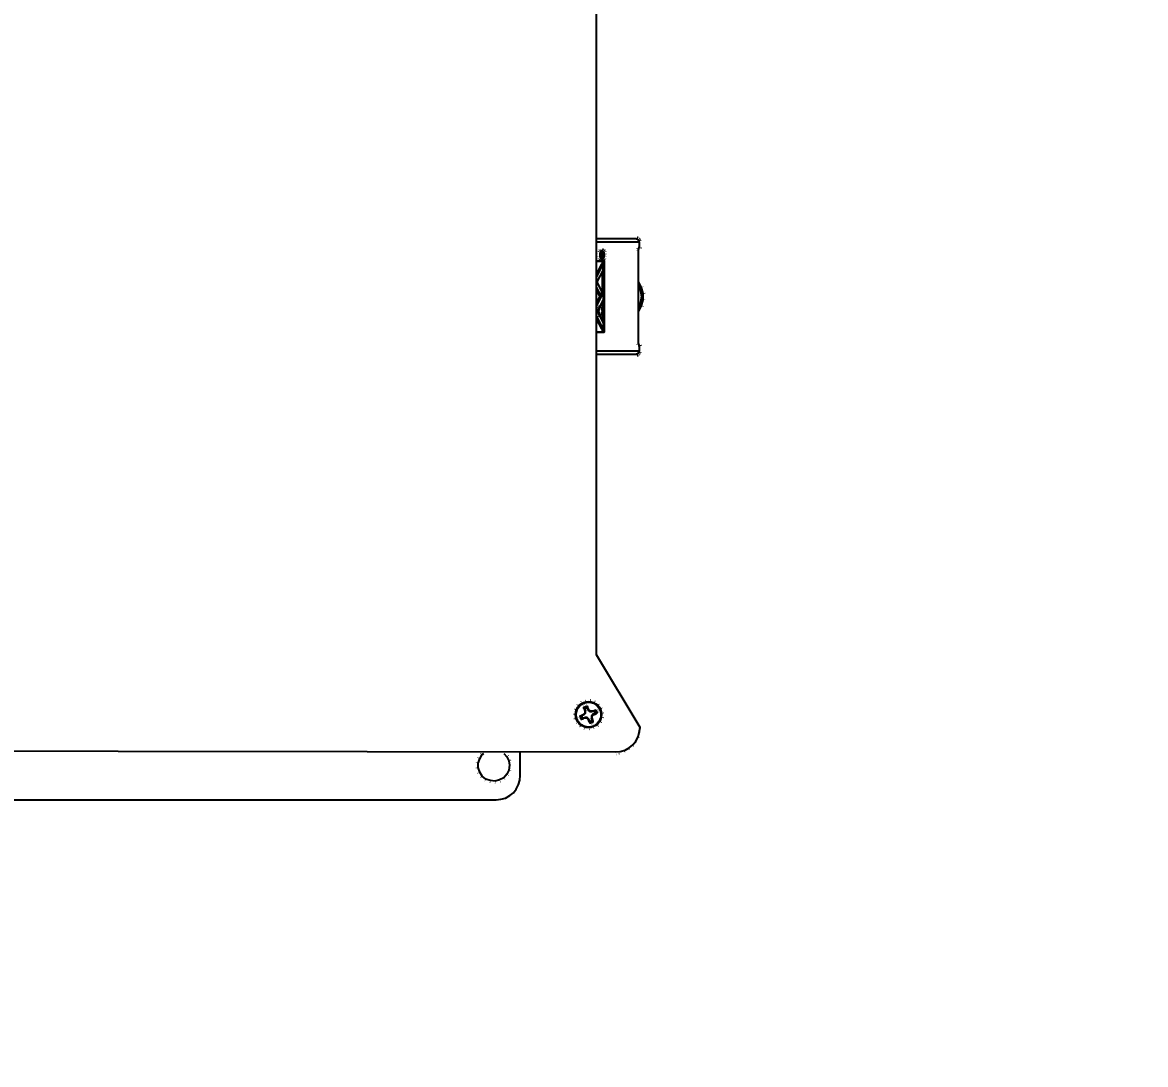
# Model space of a CAD drawing. Header units: feet. Extents: x -159 to 1687, y -48 to 1556.
# Drawn here: x 530.95 to 544.54, y 806.84 to 819.44 of the extents above; entities that cross this region are included whole.
import ezdxf
from ezdxf import colors
from ezdxf.entities.mleader import LeaderData, LeaderLine
from ezdxf.math import Vec2, Vec3

# ---------------------------------------------------------------- set-up
doc = ezdxf.new("R2010")
doc.units = ezdxf.units.FT
doc.header["$MEASUREMENT"] = 0
for name, color, linetype in [('9417_1-3$0$M25-UNISTRUT', 94, 'Continuous'), ('G-ANNO-TEXT', 1, 'Continuous'), ('PDF_Geometry', 7, 'Continuous'), ('PDF_Solid Fills', 7, 'Continuous')]:
    doc.layers.add(name, color=color, linetype=linetype)
doc.styles.add('NEI-A', font='arial.ttf')

# ---------------------------------------------------------------- blocks, each defined once
blk = doc.blocks.new('SCADA EQPMT LID XLG')
at = {"layer": 'PDF_Geometry', "lineweight": 25}
for points in [[(0, 0.591), (9.028, 0.579), (9.082, 0.584), (9.141, 0.599), (9.19, 0.628), (9.234, 0.662), (9.273, 0.707), (9.298, 0.76), (9.312, 0.814), (9.322, 0.873), (8.795, 1.752), (8.795, 21.314)], [(9.276, 6.784), (8.795, 6.784)], [(8.795, 6.75), (9.31, 6.75), (9.31, 6.686), (9.305, 6.666), (9.3, 6.637), (9.305, 6.637), (9.305, 6.647), (9.305, 6.657), (9.305, 6.666), (9.31, 6.671)], [(9.305, 6.671), (9.31, 6.676), (9.31, 6.686), (9.31, 6.681), (9.31, 6.676)], [(9.31, 6.75), (9.31, 6.75)], [(9.31, 6.75), (9.31, 6.686)], [(9.31, 6.686), (9.31, 6.686)], [(8.874, 6.637), (8.849, 6.637), (8.844, 6.632), (8.839, 6.622), (8.834, 6.608), (8.834, 6.588), (8.834, 6.573), (8.839, 6.559), (8.844, 6.544), (8.849, 6.544), (8.874, 6.544)], [(8.864, 6.593), (8.854, 6.593)], [(8.859, 6.583), (8.864, 6.583), (8.864, 6.588), (8.864, 6.593), (8.864, 6.598), (8.864, 6.603), (8.869, 6.603), (8.869, 6.608), (8.859, 6.608), (8.883, 6.608)], [(8.859, 6.608), (8.859, 6.608)], [(8.864, 6.568), (8.859, 6.568)], [(8.864, 6.583), (8.864, 6.568), (8.883, 6.568), (8.883, 6.573), (8.874, 6.573), (8.874, 6.578), (8.883, 6.598), (8.883, 6.608), (8.874, 6.588), (8.864, 6.588), (8.864, 6.593), (8.864, 6.598), (8.869, 6.598), (8.874, 6.593), (8.874, 6.588), (8.874, 6.593), (8.874, 6.598), (8.874, 6.603), (8.869, 6.603), (8.869, 6.608), (8.864, 6.622)], [(8.874, 6.588), (8.874, 6.573), (8.864, 6.573), (8.864, 6.588)], [(8.864, 6.554), (8.864, 6.559), (8.869, 6.568)], [(9.3, 6.637), (9.3, 5.533)], [(9.305, 5.533), (9.305, 6.637)], [(8.795, 6.318), (8.874, 6.48), (8.854, 6.48), (8.795, 6.362)], [(8.864, 6.387), (8.864, 6.141), (8.805, 6.264), (8.874, 6.402), (8.874, 6.48)], [(8.864, 6.514), (8.864, 6.48)], [(9.305, 6.259), (9.335, 6.195), (9.354, 6.122), (9.354, 6.048), (9.335, 5.975), (9.305, 5.911)], [(8.795, 6.161), (8.824, 6.102), (8.844, 6.102), (8.795, 6.205)], [(8.795, 5.965), (8.874, 6.127), (8.874, 6.048), (8.805, 5.911), (8.805, 5.906)], [(8.844, 6.102), (8.864, 6.141)], [(8.874, 6.127), (8.859, 6.127)], [(8.864, 6.137), (8.864, 6.127)], [(9.305, 6.225), (9.32, 6.195), (9.34, 6.087), (9.32, 5.98), (9.305, 5.95)], [(8.839, 6.102), (8.795, 6.009)], [(8.864, 6.034), (8.864, 5.788)], [(8.795, 5.808), (8.854, 5.695), (8.874, 5.695), (8.795, 5.852)], [(8.805, 5.911), (8.874, 5.769), (8.874, 5.695)], [(8.844, 5.96), (8.829, 5.96)], [(8.829, 5.862), (8.844, 5.862)], [(8.864, 5.695), (8.864, 5.656)], [(9.305, 5.504), (9.31, 5.494), (9.31, 5.484), (9.31, 5.489), (9.31, 5.494), (9.31, 5.499), (9.305, 5.509), (9.305, 5.513), (9.305, 5.523), (9.305, 5.533), (9.3, 5.533), (9.305, 5.509), (9.31, 5.484), (9.31, 5.425), (8.795, 5.425)], [(9.31, 5.484), (9.31, 5.484)], [(9.31, 5.484), (9.31, 5.425)], [(8.795, 5.391), (9.276, 5.391)], [(9.31, 5.425), (9.31, 5.425)], [(8.664, 1.045), (8.664, 1.074), (8.659, 1.074), (8.654, 1.079), (8.654, 1.084), (8.654, 1.089), (8.649, 1.094), (8.649, 1.099), (8.644, 1.104), (8.644, 1.109), (8.644, 1.119), (8.649, 1.119), (8.654, 1.124), (8.659, 1.124), (8.664, 1.128), (8.669, 1.128), (8.674, 1.128), (8.679, 1.128), (8.684, 1.133)], [(8.644, 1.119), (8.649, 1.109), (8.654, 1.099), (8.664, 1.074)], [(8.684, 1.114), (8.679, 1.109), (8.674, 1.109), (8.669, 1.109), (8.664, 1.104), (8.659, 1.104), (8.654, 1.099)], [(8.713, 1.065), (8.693, 1.084), (8.703, 1.089), (8.698, 1.094), (8.698, 1.099), (8.693, 1.104), (8.693, 1.109), (8.689, 1.114), (8.689, 1.124), (8.684, 1.128), (8.684, 1.133), (8.684, 1.114), (8.693, 1.084)], [(8.718, 1.07), (8.718, 1.074), (8.713, 1.074), (8.713, 1.079), (8.708, 1.079), (8.708, 1.084), (8.703, 1.084), (8.703, 1.089)], [(8.595, 1.011), (8.6, 1.016), (8.605, 1.016), (8.615, 1.021), (8.62, 1.021), (8.625, 1.025), (8.63, 1.025), (8.635, 1.03), (8.639, 1.03), (8.644, 1.025), (8.664, 1.045), (8.659, 1.05), (8.659, 1.055), (8.659, 1.06), (8.659, 1.065), (8.659, 1.07), (8.659, 1.074)], [(8.644, 1.025), (8.615, 1.016), (8.595, 1.011), (8.6, 1.006), (8.6, 1.001), (8.6, 0.996), (8.6, 0.991), (8.605, 0.986), (8.605, 0.981), (8.61, 0.976), (8.61, 0.971)], [(8.684, 0.996), (8.654, 0.996), (8.654, 0.986), (8.649, 0.986), (8.644, 0.986), (8.639, 0.981), (8.635, 0.981), (8.63, 0.976), (8.625, 0.976), (8.62, 0.976), (8.61, 0.971), (8.62, 0.981), (8.63, 0.986), (8.654, 0.996)], [(8.615, 1.016), (8.62, 1.011), (8.62, 1.006), (8.62, 1.001), (8.625, 0.996), (8.625, 0.991), (8.625, 0.986), (8.63, 0.986)], [(8.659, 1.05), (8.654, 1.045), (8.649, 1.04), (8.644, 1.035), (8.644, 1.03), (8.639, 1.03)], [(8.718, 0.927), (8.713, 0.932), (8.713, 0.937), (8.708, 0.942), (8.708, 0.947), (8.703, 0.952), (8.703, 0.957), (8.698, 0.967), (8.698, 0.971), (8.703, 0.976), (8.684, 0.996), (8.679, 0.986), (8.674, 0.986), (8.669, 0.986), (8.664, 0.986), (8.659, 0.986), (8.654, 0.986)], [(8.679, 0.986), (8.684, 0.986), (8.684, 0.981), (8.689, 0.981), (8.689, 0.976), (8.693, 0.976), (8.698, 0.971)], [(8.743, 0.986), (8.743, 0.991), (8.743, 0.996), (8.743, 1.001), (8.743, 1.006), (8.743, 1.011), (8.733, 1.016), (8.733, 0.986), (8.743, 0.986), (8.743, 0.981), (8.743, 0.976), (8.747, 0.971), (8.747, 0.962), (8.752, 0.957), (8.752, 0.952), (8.752, 0.947), (8.757, 0.942), (8.752, 0.937), (8.747, 0.937), (8.743, 0.932), (8.738, 0.932), (8.733, 0.932), (8.728, 0.927), (8.723, 0.927), (8.718, 0.927), (8.713, 0.947), (8.703, 0.976)], [(8.743, 1.07), (8.738, 1.07), (8.733, 1.07), (8.728, 1.07), (8.723, 1.07), (8.718, 1.07), (8.713, 1.065), (8.743, 1.065), (8.743, 1.07), (8.747, 1.074), (8.752, 1.074), (8.757, 1.074), (8.767, 1.079), (8.772, 1.079), (8.777, 1.084), (8.782, 1.084), (8.787, 1.084), (8.792, 1.079), (8.792, 1.074), (8.796, 1.07), (8.796, 1.065), (8.796, 1.06), (8.801, 1.055), (8.801, 1.05), (8.801, 1.045)], [(8.713, 0.947), (8.718, 0.947), (8.723, 0.947), (8.728, 0.952), (8.733, 0.952), (8.738, 0.952), (8.743, 0.957)], [(8.733, 1.016), (8.752, 1.035), (8.757, 1.025), (8.762, 1.03), (8.772, 1.03), (8.777, 1.035), (8.782, 1.035), (8.787, 1.04), (8.792, 1.04), (8.796, 1.045), (8.801, 1.045), (8.782, 1.045), (8.752, 1.035)], [(8.757, 0.942), (8.747, 0.952), (8.743, 0.957), (8.733, 0.986)], [(8.787, 1.084), (8.777, 1.079), (8.772, 1.074), (8.743, 1.065)], [(8.743, 1.011), (8.747, 1.016), (8.752, 1.021), (8.752, 1.025), (8.757, 1.025)], [(8.782, 1.045), (8.782, 1.05), (8.782, 1.055), (8.777, 1.055), (8.777, 1.06), (8.777, 1.065), (8.772, 1.07), (8.772, 1.074)], [(0, 0), (7.58, 0), (7.639, 0.005), (7.693, 0.02), (7.747, 0.049), (7.791, 0.083), (7.825, 0.128), (7.854, 0.182), (7.869, 0.236), (7.874, 0.294), (7.874, 0.584)], [(7.673, 0.559), (7.712, 0.52), (7.737, 0.471), (7.742, 0.417), (7.737, 0.358), (7.712, 0.309), (7.673, 0.265), (7.624, 0.24), (7.57, 0.226), (7.511, 0.231), (7.457, 0.25), (7.413, 0.285), (7.383, 0.334), (7.364, 0.388), (7.364, 0.442), (7.383, 0.496), (7.413, 0.545), (7.433, 0.559)]]:
    blk.add_lwpolyline(points, dxfattribs=at)
for points in [[(9.276, 6.784), (9.286, 6.784), (9.291, 6.779), (9.3, 6.774), (9.305, 6.769), (9.305, 6.76), (9.31, 6.75), (9.31, 6.755), (9.31, 6.765), (9.305, 6.769), (9.3, 6.774), (9.286, 6.779)], [(8.854, 6.588), (8.859, 6.608), (8.859, 6.622), (8.869, 6.632), (8.874, 6.637), (8.878, 6.632), (8.883, 6.622), (8.888, 6.608), (8.888, 6.588), (8.888, 6.573), (8.883, 6.559), (8.878, 6.549), (8.874, 6.544), (8.869, 6.549), (8.859, 6.559), (8.859, 6.573)], [(8.854, 6.588), (8.859, 6.608), (8.859, 6.622), (8.869, 6.632), (8.874, 6.637), (8.878, 6.632), (8.883, 6.622), (8.888, 6.608), (8.888, 6.588), (8.888, 6.573), (8.883, 6.559), (8.878, 6.544), (8.874, 6.544), (8.869, 6.544), (8.859, 6.559), (8.859, 6.573)], [(8.888, 5.656), (8.888, 6.514), (8.795, 6.514), (8.888, 6.514), (8.888, 5.656), (8.795, 5.656)], [(8.824, 5.911), (8.829, 5.93), (8.829, 5.945), (8.839, 5.955), (8.844, 5.96), (8.849, 5.955), (8.859, 5.945), (8.859, 5.93), (8.864, 5.911), (8.859, 5.891), (8.859, 5.877), (8.849, 5.867), (8.844, 5.862), (8.839, 5.867), (8.829, 5.877), (8.829, 5.891)], [(9.31, 5.425), (9.305, 5.41), (9.305, 5.406), (9.3, 5.401), (9.291, 5.391), (9.286, 5.391), (9.276, 5.391), (9.286, 5.391), (9.3, 5.401), (9.305, 5.406), (9.31, 5.41), (9.31, 5.415)]]:
    blk.add_lwpolyline(points, close=True, dxfattribs=at)
for centre, radius in [((8.699, 1.03), 0.158), ((8.699, 1.029), 0.15)]:
    blk.add_circle(centre, radius, dxfattribs=at)
at = {"layer": 'PDF_Solid Fills', "lineweight": 25, "transparency": 33554559}
for points in [[(9.286, 6.784), (9.295, 6.809), (9.291, 6.814)], [(9.286, 6.784), (9.291, 6.814), (9.286, 6.814)], [(9.286, 6.779), (9.305, 6.809), (9.3, 6.809)], [(9.286, 6.779), (9.3, 6.809), (9.291, 6.809)], [(9.291, 6.779), (9.305, 6.804), (9.3, 6.809)], [(9.3, 6.774), (9.32, 6.794), (9.32, 6.799)], [(9.3, 6.774), (9.32, 6.799), (9.315, 6.799)], [(9.3, 6.774), (9.32, 6.794), (9.315, 6.799)], [(9.3, 6.774), (9.32, 6.789), (9.32, 6.794)], [(8.844, 6.632), (8.824, 6.657), (8.82, 6.647)], [(8.844, 6.632), (8.829, 6.657), (8.824, 6.657)], [(8.869, 6.632), (8.839, 6.647), (8.844, 6.657)], [(8.869, 6.632), (8.844, 6.652), (8.854, 6.657)], [(8.869, 6.632), (8.844, 6.657), (8.854, 6.657)], [(8.874, 6.637), (8.859, 6.662), (8.874, 6.671)], [(8.874, 6.637), (8.859, 6.662), (8.874, 6.666)], [(8.874, 6.637), (8.874, 6.671), (8.888, 6.662)], [(8.874, 6.637), (8.874, 6.666), (8.888, 6.662)], [(8.878, 6.632), (8.893, 6.657), (8.903, 6.652)], [(8.878, 6.632), (8.893, 6.657), (8.903, 6.657)], [(8.878, 6.632), (8.903, 6.657), (8.908, 6.647)], [(9.305, 6.666), (9.276, 6.671), (9.276, 6.676)], [(9.305, 6.666), (9.276, 6.671), (9.276, 6.666)], [(9.305, 6.769), (9.33, 6.784), (9.33, 6.789)], [(9.305, 6.769), (9.33, 6.789), (9.325, 6.789)], [(9.305, 6.769), (9.33, 6.779), (9.33, 6.784)], [(9.305, 6.769), (9.33, 6.784), (9.325, 6.784)], [(9.305, 6.76), (9.335, 6.769), (9.335, 6.774)], [(9.305, 6.76), (9.335, 6.765), (9.335, 6.769)], [(9.31, 6.765), (9.335, 6.774), (9.335, 6.779)], [(9.31, 6.755), (9.34, 6.76), (9.34, 6.765)], [(9.31, 6.676), (9.34, 6.671), (9.34, 6.681)], [(9.31, 6.676), (9.34, 6.666), (9.34, 6.671)], [(8.834, 6.608), (8.805, 6.612), (8.805, 6.608)], [(8.834, 6.573), (8.805, 6.568), (8.805, 6.563)], [(8.839, 6.622), (8.815, 6.637), (8.81, 6.632)], [(8.839, 6.622), (8.81, 6.632), (8.81, 6.627)], [(8.839, 6.559), (8.81, 6.549), (8.81, 6.544)], [(8.839, 6.559), (8.81, 6.544), (8.815, 6.544)], [(8.844, 6.544), (8.82, 6.534), (8.824, 6.524)], [(8.854, 6.588), (8.824, 6.588), (8.824, 6.593)], [(8.854, 6.588), (8.824, 6.588), (8.824, 6.593)], [(8.844, 6.544), (8.824, 6.524), (8.829, 6.519)], [(8.859, 6.608), (8.829, 6.608), (8.829, 6.612)], [(8.859, 6.608), (8.829, 6.608), (8.829, 6.612)], [(8.859, 6.573), (8.829, 6.563), (8.829, 6.568)], [(8.859, 6.573), (8.829, 6.563), (8.829, 6.568)], [(8.859, 6.622), (8.834, 6.632), (8.834, 6.637)], [(8.859, 6.622), (8.834, 6.632), (8.834, 6.637)], [(8.859, 6.622), (8.834, 6.627), (8.834, 6.632)], [(8.859, 6.622), (8.834, 6.627), (8.834, 6.632)], [(8.864, 6.598), (8.834, 6.603), (8.834, 6.608)], [(8.864, 6.593), (8.834, 6.598), (8.834, 6.603)], [(8.859, 6.559), (8.834, 6.544), (8.834, 6.549)], [(8.859, 6.559), (8.834, 6.544), (8.834, 6.549)], [(8.869, 6.632), (8.839, 6.647), (8.844, 6.652)], [(8.864, 6.603), (8.839, 6.617), (8.844, 6.622)], [(8.869, 6.598), (8.839, 6.612), (8.844, 6.617)], [(8.864, 6.603), (8.839, 6.612), (8.839, 6.617)], [(8.864, 6.598), (8.839, 6.603), (8.839, 6.608)], [(8.869, 6.549), (8.844, 6.524), (8.839, 6.534)], [(8.869, 6.544), (8.844, 6.524), (8.839, 6.534)], [(8.869, 6.603), (8.844, 6.622), (8.849, 6.632)], [(8.869, 6.598), (8.844, 6.617), (8.849, 6.622)], [(8.869, 6.603), (8.854, 6.578), (8.844, 6.588)], [(8.869, 6.598), (8.854, 6.573), (8.844, 6.583)], [(8.869, 6.598), (8.844, 6.583), (8.844, 6.588)], [(8.869, 6.549), (8.854, 6.519), (8.844, 6.524)], [(8.869, 6.544), (8.854, 6.519), (8.844, 6.524)], [(8.869, 6.603), (8.849, 6.632), (8.859, 6.632)], [(8.869, 6.598), (8.849, 6.622), (8.854, 6.627)], [(8.869, 6.598), (8.854, 6.627), (8.864, 6.627)], [(8.874, 6.544), (8.874, 6.509), (8.859, 6.519)], [(8.874, 6.544), (8.874, 6.509), (8.859, 6.514)], [(8.874, 6.637), (8.878, 6.608), (8.864, 6.608)], [(8.874, 6.637), (8.878, 6.608), (8.864, 6.608)], [(8.864, 6.622), (8.893, 6.627), (8.893, 6.632)], [(8.864, 6.622), (8.893, 6.632), (8.888, 6.632)], [(8.864, 6.603), (8.893, 6.588), (8.888, 6.588)], [(8.874, 6.544), (8.864, 6.573), (8.878, 6.573)], [(8.874, 6.544), (8.864, 6.573), (8.878, 6.573)], [(8.864, 6.559), (8.888, 6.544), (8.893, 6.549)], [(8.869, 6.603), (8.883, 6.627), (8.893, 6.627)], [(8.869, 6.603), (8.893, 6.627), (8.898, 6.617)], [(8.869, 6.598), (8.883, 6.627), (8.888, 6.622)], [(8.869, 6.598), (8.888, 6.622), (8.893, 6.612)], [(8.869, 6.608), (8.898, 6.612), (8.893, 6.612)], [(8.869, 6.598), (8.893, 6.612), (8.898, 6.608)], [(8.869, 6.598), (8.898, 6.603), (8.898, 6.598)], [(8.869, 6.603), (8.888, 6.583), (8.878, 6.578)], [(8.869, 6.598), (8.893, 6.583), (8.888, 6.578)], [(8.869, 6.598), (8.888, 6.578), (8.874, 6.573)], [(8.874, 6.603), (8.898, 6.617), (8.898, 6.612)], [(8.874, 6.603), (8.898, 6.612), (8.898, 6.608)], [(8.874, 6.598), (8.903, 6.608), (8.903, 6.603)], [(8.874, 6.593), (8.903, 6.598), (8.903, 6.593)], [(8.874, 6.593), (8.898, 6.598), (8.903, 6.593)], [(8.874, 6.544), (8.888, 6.519), (8.874, 6.509)], [(8.874, 6.544), (8.888, 6.514), (8.874, 6.509)], [(8.878, 6.632), (8.903, 6.652), (8.903, 6.647)], [(8.878, 6.549), (8.903, 6.534), (8.903, 6.524)], [(8.878, 6.549), (8.903, 6.524), (8.893, 6.519)], [(8.878, 6.544), (8.908, 6.534), (8.903, 6.524)], [(8.878, 6.544), (8.903, 6.524), (8.893, 6.519)], [(8.883, 6.622), (8.913, 6.637), (8.913, 6.632)], [(8.883, 6.622), (8.913, 6.637), (8.913, 6.632)], [(8.883, 6.622), (8.913, 6.632), (8.913, 6.627)], [(8.883, 6.622), (8.913, 6.632), (8.913, 6.627)], [(8.883, 6.559), (8.913, 6.549), (8.913, 6.544)], [(8.883, 6.559), (8.913, 6.549), (8.913, 6.544)], [(8.888, 6.608), (8.918, 6.612), (8.918, 6.608)], [(8.888, 6.608), (8.918, 6.612), (8.918, 6.608)], [(8.888, 6.588), (8.918, 6.593), (8.918, 6.588)], [(8.888, 6.588), (8.918, 6.593), (8.918, 6.588)], [(8.888, 6.573), (8.918, 6.568), (8.918, 6.563)], [(8.888, 6.573), (8.918, 6.568), (8.918, 6.563)], [(9.305, 6.647), (9.276, 6.647), (9.276, 6.652)], [(9.32, 6.195), (9.345, 6.21), (9.349, 6.205)], [(9.32, 6.195), (9.349, 6.205), (9.349, 6.2)], [(9.335, 6.195), (9.364, 6.21), (9.364, 6.205)], [(9.354, 6.122), (9.384, 6.132), (9.384, 6.127)], [(9.354, 6.122), (9.384, 6.127), (9.384, 6.122)], [(8.839, 5.955), (8.815, 5.975), (8.824, 5.98)], [(8.844, 5.96), (8.829, 5.984), (8.844, 5.994)], [(8.844, 5.96), (8.844, 5.994), (8.859, 5.984)], [(8.849, 5.955), (8.864, 5.98), (8.874, 5.975)], [(9.32, 5.98), (9.349, 5.975), (9.349, 5.97)], [(9.32, 5.98), (9.349, 5.97), (9.345, 5.965)], [(9.34, 6.087), (9.369, 6.092), (9.369, 6.087)], [(9.34, 6.087), (9.369, 6.087), (9.369, 6.083)], [(9.354, 6.048), (9.384, 6.048), (9.384, 6.043)], [(8.824, 5.911), (8.795, 5.906), (8.795, 5.911)], [(8.829, 5.93), (8.8, 5.93), (8.8, 5.935)], [(8.829, 5.891), (8.8, 5.886), (8.8, 5.891)], [(8.829, 5.945), (8.805, 5.955), (8.805, 5.96)], [(8.829, 5.945), (8.805, 5.95), (8.805, 5.955)], [(8.829, 5.877), (8.805, 5.862), (8.805, 5.867)], [(8.839, 5.955), (8.81, 5.97), (8.815, 5.975)], [(8.839, 5.867), (8.815, 5.842), (8.81, 5.852)], [(8.839, 5.867), (8.824, 5.837), (8.815, 5.842)], [(8.844, 5.862), (8.844, 5.827), (8.829, 5.837)], [(8.844, 5.96), (8.849, 5.93), (8.839, 5.93)], [(8.844, 5.862), (8.839, 5.891), (8.849, 5.891)], [(8.844, 5.862), (8.859, 5.837), (8.844, 5.827)], [(8.849, 5.955), (8.874, 5.975), (8.878, 5.97)], [(8.849, 5.867), (8.878, 5.852), (8.874, 5.842)], [(8.849, 5.867), (8.874, 5.842), (8.864, 5.837)], [(8.859, 5.945), (8.883, 5.96), (8.883, 5.955)], [(8.859, 5.945), (8.883, 5.955), (8.883, 5.95)], [(8.859, 5.93), (8.888, 5.935), (8.888, 5.93)], [(8.859, 5.891), (8.888, 5.891), (8.888, 5.886)], [(8.859, 5.877), (8.883, 5.867), (8.883, 5.862)], [(8.864, 5.911), (8.893, 5.911), (8.893, 5.906)], [(9.335, 5.975), (9.364, 5.97), (9.364, 5.965)], [(9.335, 5.975), (9.364, 5.965), (9.364, 5.96)], [(9.305, 5.509), (9.276, 5.504), (9.276, 5.499)], [(9.31, 5.494), (9.34, 5.499), (9.34, 5.504)], [(9.31, 5.494), (9.34, 5.494), (9.34, 5.499)], [(9.31, 5.494), (9.34, 5.494), (9.34, 5.499)], [(9.31, 5.489), (9.34, 5.489), (9.34, 5.494)], [(9.286, 5.391), (9.291, 5.361), (9.3, 5.361)], [(9.286, 5.391), (9.3, 5.361), (9.305, 5.366)], [(9.286, 5.391), (9.286, 5.361), (9.291, 5.361)], [(9.286, 5.391), (9.291, 5.361), (9.295, 5.361)], [(9.291, 5.391), (9.3, 5.366), (9.305, 5.366)], [(9.291, 5.391), (9.305, 5.366), (9.305, 5.371)], [(9.3, 5.401), (9.315, 5.371), (9.32, 5.376)], [(9.3, 5.401), (9.315, 5.376), (9.32, 5.376)], [(9.3, 5.401), (9.32, 5.376), (9.32, 5.381)], [(9.305, 5.41), (9.335, 5.396), (9.335, 5.401)], [(9.305, 5.41), (9.335, 5.401), (9.335, 5.406)], [(9.305, 5.406), (9.325, 5.386), (9.33, 5.386)], [(9.305, 5.406), (9.33, 5.386), (9.33, 5.391)], [(9.305, 5.406), (9.325, 5.386), (9.33, 5.391)], [(9.31, 5.415), (9.34, 5.406), (9.34, 5.41)], [(9.31, 5.415), (9.34, 5.41), (9.34, 5.415)], [(9.31, 5.41), (9.335, 5.396), (9.335, 5.401)], [(8.551, 1.089), (8.527, 1.099), (8.522, 1.094)], [(8.551, 1.089), (8.527, 1.104), (8.527, 1.099)], [(8.561, 1.084), (8.536, 1.099), (8.532, 1.094)], [(8.561, 1.084), (8.532, 1.094), (8.532, 1.089)], [(8.581, 1.133), (8.556, 1.153), (8.551, 1.148)], [(8.581, 1.133), (8.561, 1.153), (8.556, 1.153)], [(8.586, 1.128), (8.566, 1.148), (8.561, 1.148)], [(8.586, 1.128), (8.561, 1.148), (8.561, 1.143)], [(8.62, 1.168), (8.605, 1.192), (8.6, 1.187)], [(8.62, 1.168), (8.61, 1.192), (8.605, 1.192)], [(8.625, 1.158), (8.61, 1.187), (8.605, 1.182)], [(8.649, 1.119), (8.635, 1.143), (8.63, 1.143)], [(8.664, 1.128), (8.654, 1.153), (8.649, 1.153)], [(8.664, 1.104), (8.649, 1.133), (8.649, 1.128)], [(8.669, 1.182), (8.664, 1.212), (8.659, 1.212)], [(8.669, 1.178), (8.664, 1.207), (8.659, 1.202)], [(8.669, 1.178), (8.669, 1.207), (8.664, 1.207)], [(8.679, 1.128), (8.674, 1.158), (8.669, 1.158)], [(8.718, 1.187), (8.728, 1.217), (8.723, 1.217)], [(8.718, 1.187), (8.723, 1.217), (8.718, 1.217)], [(8.718, 1.178), (8.728, 1.207), (8.723, 1.207)], [(8.718, 1.178), (8.723, 1.207), (8.718, 1.207)], [(8.767, 1.173), (8.782, 1.197), (8.777, 1.202)], [(8.767, 1.173), (8.787, 1.197), (8.782, 1.197)], [(8.767, 1.163), (8.782, 1.187), (8.777, 1.192)], [(8.767, 1.163), (8.777, 1.192), (8.772, 1.192)], [(8.792, 1.079), (8.816, 1.094), (8.816, 1.099)], [(8.792, 1.074), (8.821, 1.089), (8.816, 1.089)], [(8.806, 1.133), (8.831, 1.153), (8.826, 1.158)], [(8.806, 1.133), (8.826, 1.158), (8.821, 1.158)], [(8.811, 1.143), (8.836, 1.158), (8.831, 1.163)], [(8.836, 1.094), (8.86, 1.109), (8.86, 1.114)], [(8.836, 1.094), (8.865, 1.104), (8.86, 1.109)], [(8.841, 1.099), (8.87, 1.109), (8.87, 1.114)], [(8.841, 1.099), (8.87, 1.114), (8.865, 1.114)], [(8.541, 1.035), (8.512, 1.04), (8.512, 1.035)], [(8.541, 1.035), (8.512, 1.035), (8.512, 1.03)], [(8.546, 0.986), (8.517, 0.981), (8.517, 0.976)], [(8.546, 0.986), (8.517, 0.976), (8.522, 0.971)], [(8.551, 1.035), (8.522, 1.04), (8.522, 1.035)], [(8.551, 1.035), (8.522, 1.035), (8.522, 1.03)], [(8.556, 0.986), (8.527, 0.981), (8.527, 0.976)], [(8.556, 0.986), (8.527, 0.976), (8.527, 0.971)], [(8.6, 1.001), (8.571, 0.996), (8.571, 0.991)], [(8.605, 0.986), (8.576, 0.976), (8.576, 0.971)], [(8.62, 1.001), (8.595, 0.991), (8.595, 0.986)], [(8.625, 0.996), (8.595, 0.986), (8.595, 0.981)], [(8.625, 0.991), (8.595, 0.981), (8.595, 0.976)], [(8.625, 0.991), (8.595, 0.976), (8.6, 0.976)], [(8.625, 0.986), (8.6, 0.976), (8.6, 0.971)], [(8.728, 0.952), (8.738, 0.922), (8.743, 0.922)], [(8.733, 0.952), (8.743, 0.927), (8.747, 0.927)], [(8.738, 0.952), (8.747, 0.927), (8.752, 0.927)], [(8.743, 0.957), (8.752, 0.927), (8.757, 0.932)], [(8.772, 1.07), (8.801, 1.084), (8.796, 1.084)], [(8.782, 1.055), (8.811, 1.06), (8.806, 1.06)], [(8.796, 1.065), (8.826, 1.074), (8.826, 1.079)], [(8.801, 1.055), (8.831, 1.065), (8.826, 1.065)], [(8.801, 1.05), (8.831, 1.055), (8.831, 1.06)], [(8.831, 0.952), (8.85, 0.932), (8.855, 0.937)], [(8.831, 0.952), (8.855, 0.937), (8.855, 0.942)], [(8.846, 0.996), (8.875, 0.986), (8.875, 0.991)], [(8.846, 0.996), (8.875, 0.991), (8.875, 0.996)], [(8.85, 1.045), (8.88, 1.05), (8.875, 1.055)], [(8.85, 1.045), (8.88, 1.045), (8.88, 1.05)], [(8.855, 1.05), (8.885, 1.05), (8.885, 1.055)], [(8.855, 1.05), (8.885, 1.045), (8.885, 1.05)], [(8.855, 0.996), (8.88, 0.986), (8.885, 0.991)], [(8.855, 0.996), (8.885, 0.991), (8.885, 0.996)], [(8.571, 0.937), (8.546, 0.922), (8.551, 0.917)], [(8.576, 0.942), (8.551, 0.927), (8.551, 0.922)], [(8.576, 0.942), (8.551, 0.922), (8.556, 0.922)], [(8.605, 0.903), (8.586, 0.878), (8.59, 0.878)], [(8.61, 0.908), (8.59, 0.888), (8.595, 0.883)], [(8.605, 0.903), (8.59, 0.878), (8.595, 0.873)], [(8.61, 0.908), (8.595, 0.883), (8.6, 0.878)], [(8.654, 0.878), (8.639, 0.849), (8.644, 0.849)], [(8.654, 0.883), (8.644, 0.859), (8.649, 0.859)], [(8.654, 0.878), (8.644, 0.849), (8.649, 0.849)], [(8.654, 0.883), (8.649, 0.859), (8.654, 0.854)], [(8.703, 0.878), (8.703, 0.849), (8.708, 0.849)], [(8.703, 0.878), (8.708, 0.849), (8.713, 0.849)], [(8.708, 0.868), (8.703, 0.844), (8.708, 0.839)], [(8.708, 0.868), (8.708, 0.839), (8.713, 0.844)], [(8.723, 0.947), (8.733, 0.917), (8.733, 0.922)], [(8.728, 0.927), (8.733, 0.898), (8.733, 0.903)], [(8.728, 0.927), (8.733, 0.903), (8.738, 0.903)], [(8.743, 0.932), (8.752, 0.908), (8.757, 0.908)], [(8.747, 0.937), (8.762, 0.908), (8.762, 0.913)], [(8.752, 0.888), (8.762, 0.859), (8.767, 0.864)], [(8.757, 0.883), (8.762, 0.854), (8.767, 0.854)], [(8.757, 0.883), (8.767, 0.854), (8.772, 0.854)], [(8.796, 0.913), (8.811, 0.888), (8.816, 0.893)], [(8.796, 0.913), (8.816, 0.893), (8.821, 0.893)], [(8.801, 0.908), (8.816, 0.883), (8.821, 0.883)], [(8.801, 0.908), (8.821, 0.883), (8.826, 0.888)], [(8.836, 0.947), (8.86, 0.927), (8.86, 0.932)], [(8.836, 0.947), (8.86, 0.932), (8.865, 0.937)], [(9.263, 0.707), (9.282, 0.692), (9.287, 0.692)], [(9.263, 0.707), (9.287, 0.692), (9.287, 0.697)], [(9.287, 0.76), (9.312, 0.746), (9.317, 0.746)], [(9.287, 0.76), (9.317, 0.746), (9.317, 0.751)], [(9.302, 0.814), (9.331, 0.805), (9.331, 0.81)], [(7.413, 0.545), (7.388, 0.559), (7.393, 0.564)], [(9.032, 0.564), (9.042, 0.535), (9.037, 0.535)], [(9.061, 0.574), (9.076, 0.545), (9.071, 0.545)], [(9.061, 0.574), (9.071, 0.545), (9.066, 0.545)], [(9.071, 0.584), (9.076, 0.554), (9.081, 0.554)], [(9.13, 0.599), (9.135, 0.574), (9.14, 0.574)], [(9.13, 0.599), (9.14, 0.574), (9.145, 0.574)], [(9.179, 0.628), (9.194, 0.603), (9.199, 0.603)], [(9.223, 0.662), (9.243, 0.643), (9.248, 0.648)], [(7.364, 0.442), (7.334, 0.446), (7.339, 0.451)], [(7.364, 0.442), (7.334, 0.442), (7.334, 0.446)], [(7.383, 0.496), (7.354, 0.51), (7.359, 0.515)], [(7.383, 0.496), (7.354, 0.505), (7.354, 0.51)], [(7.712, 0.52), (7.732, 0.54), (7.737, 0.54)], [(7.712, 0.52), (7.737, 0.54), (7.737, 0.535)], [(7.737, 0.471), (7.761, 0.486), (7.761, 0.481)], [(7.737, 0.471), (7.761, 0.481), (7.766, 0.476)], [(7.364, 0.388), (7.339, 0.378), (7.334, 0.383)], [(7.364, 0.388), (7.334, 0.383), (7.334, 0.388)], [(7.383, 0.334), (7.359, 0.314), (7.354, 0.319)], [(7.383, 0.334), (7.354, 0.319), (7.354, 0.324)], [(7.413, 0.285), (7.393, 0.265), (7.388, 0.27)], [(7.413, 0.285), (7.398, 0.265), (7.393, 0.265)], [(7.712, 0.309), (7.737, 0.294), (7.737, 0.289)], [(7.712, 0.309), (7.737, 0.289), (7.732, 0.289)], [(7.737, 0.358), (7.766, 0.353), (7.761, 0.348)], [(7.457, 0.25), (7.447, 0.221), (7.442, 0.226)], [(7.511, 0.231), (7.506, 0.201), (7.501, 0.201)], [(7.511, 0.231), (7.511, 0.201), (7.506, 0.201)], [(7.57, 0.226), (7.57, 0.196), (7.565, 0.196)], [(7.57, 0.226), (7.575, 0.196), (7.57, 0.196)], [(7.624, 0.24), (7.639, 0.211), (7.634, 0.211)], [(7.624, 0.24), (7.634, 0.211), (7.629, 0.211)], [(7.673, 0.265), (7.693, 0.245), (7.688, 0.24)]]:
    blk.add_solid(points, dxfattribs=at)
at = {"layer": 'PDF_Solid Fills', "lineweight": 20, "transparency": 33554559}
for points in [[(9.305, 5.513), (9.276, 5.509), (9.276, 5.513)], [(9.305, 5.509), (9.276, 5.499), (9.276, 5.504)]]:
    blk.add_solid(points, dxfattribs=at)

msp = doc.modelspace()

# ---------------------------------------------------------------- block references
at = {"layer": '9417_1-3$0$M25-UNISTRUT'}
msp.add_blockref('SCADA EQPMT LID XLG', (529.10141, 810.04048), dxfattribs=at)

# ---------------------------------------------------------------- next in the draw order: leaders
at = {"layer": 'G-ANNO-TEXT'}
ml = msp.add_multileader_mtext('Standard', dxfattribs=at)
ml.set_content('\\A1;6 MOTOR CONTROL CABLE CONDUITS (TYP.)', color=256, style='NEI-A')
ml.set_leader_properties()
ml.build(insert=Vec2(0, 0))
ml.multileader.update_dxf_attribs({"dogleg_length": 0.36, "arrow_head_size": 0.125})
ctx = ml.context
ctx.base_point, ctx.char_height, ctx.arrow_head_size, ctx.landing_gap_size, ctx.plane_origin = Vec3(822.13293, 1038.01238), 1, 0.125, 0.0625, Vec3(370.13821, 525.74619)
notes = []
notes.append((ctx, [(0, (0, 0, 0), (0, 0), (1, 0), 1, [])]))
ctx.mtext.insert, ctx.mtext.width, ctx.mtext.flow_direction = Vec3(822.19543, 1038.65938), 17.7675237, 5
ctx.mtext.has_bg_fill, ctx.mtext.bg_color, ctx.mtext.bg_scale_factor, ctx.mtext.bg_transparency, ctx.mtext.use_window_bg_color = 1, -1073741824, 1.5, 0, 1
for ctx, leaders in notes:
    for number, flags, end, landing, length, lines in leaders:
        leader = LeaderData()
        leader.index, (leader.has_last_leader_line, leader.has_dogleg_vector, leader.attachment_direction) = number, flags
        leader.last_leader_point, leader.dogleg_vector, leader.dogleg_length = Vec3(end), Vec3(landing), length
        for number, points, colour, breaks in lines:
            line = LeaderLine()
            line.index, line.vertices, line.color, line.breaks = number, Vec3.list(points), colors.encode_raw_color(colour), breaks
            leader.lines.append(line)
        ctx.leaders.append(leader)

doc.saveas('drawing.dxf')
